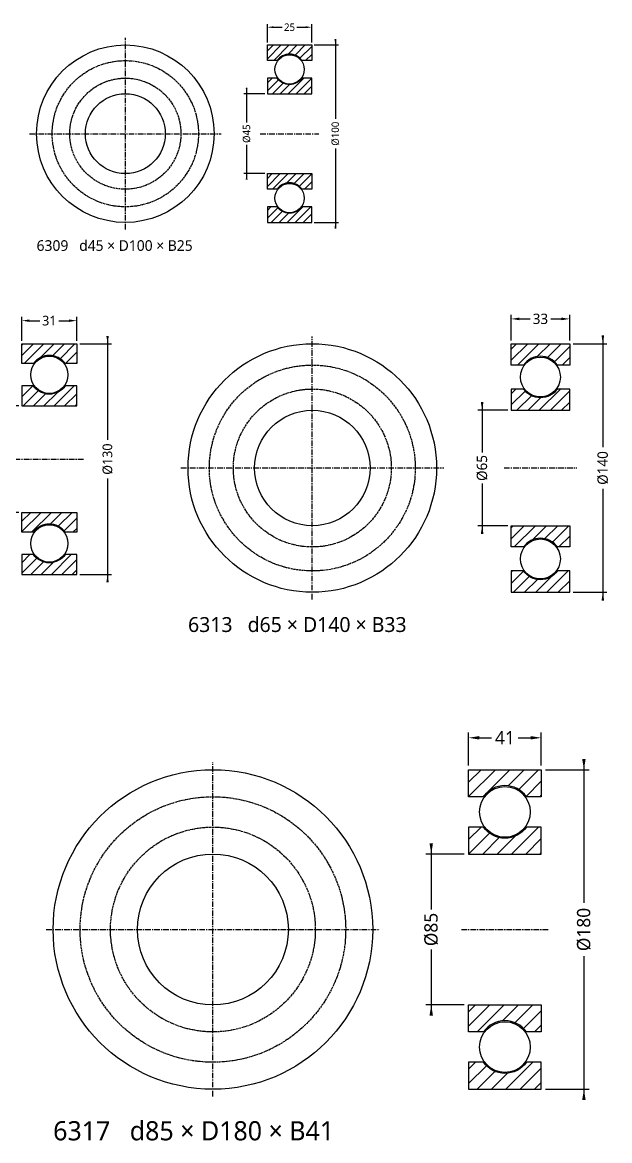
# Model space of a CAD drawing. Header units: millimetres. Extents: x -4 to 1724, y -1412 to 2.
# Drawn here: x 639 to 969, y -726 to -96 of the extents above; entities that cross this region are included whole.
import ezdxf

# ---------------------------------------------------------------- set-up
doc = ezdxf.new("R2010")
doc.units = ezdxf.units.MM
doc.linetypes.add('CENTER', pattern=[5.08, 3.175, -0.635, 0.635, -0.635])
doc.linetypes.add('DASHED', pattern=[1.524, 1.27, -0.254])
for name, color, linetype in [('문자', 7, 'CONTINUOUS'), ('숨은선', 3, 'DASHED'), ('외형선', 7, 'CONTINUOUS'), ('중심선', 1, 'CENTER'), ('치수', 4, 'CONTINUOUS'), ('해칭', 8, 'CONTINUOUS')]:
    doc.layers.add(name, color=color, linetype=linetype)
doc.styles.add('CH_KOR', font='malgun.ttf')
doc.dimstyles.new('CH_DIM', dxfattribs={"dimtxt": 2.5, "dimasz": 2, "dimexe": 1, "dimexo": 0.8, "dimgap": 0.8, "dimtad": 1, "dimdec": 0, "dimtxsty": 'CH_KOR', "dimcen": 2.5, "dimclrd": 4, "dimclre": 4, "dimclrt": 4, "dimazin": 3, "dimtfac": 1, "dimtmove": 0, "dimatfit": 3})

# ---------------------------------------------------------------- blocks, each defined once
blk = doc.blocks.new('_CLOSEDFILLED')
at = {"color": 0, "linetype": 'BYBLOCK'}
blk.add_solid([(-1, 0.16), (0, 0), (-1, -0.16)], dxfattribs=at)
blk = doc.blocks.new('*D28')
at = {"color": 4}
for p, q in [((118.33, 53.33), (118.33, 8.33)), ((106.33, 50), (120, 50)), ((118.33, -8.33), (118.33, -53.33)), ((106.33, -50), (120, -50))]:
    blk.add_line(p, q, dxfattribs=at)
at = {"layer": 'Defpoints'}
for p in [(105, 50), (118.33, 50), (105, -50)]:
    blk.add_point(p, dxfattribs=at)
at = {"layer": '치수', "color": 4, "xscale": 3.3333333333333335, "yscale": 3.3333333333333335}
for p, rotation in [((118.33, 50), 270), ((118.33, -50), 90)]:
    blk.add_blockref('_CLOSEDFILLED', p, dxfattribs=dict(at, rotation=rotation))
at = {"layer": '치수', "color": 4, "insert": (118.33, 0), "char_height": 4.167, "attachment_point": 5, "rotation": 90, "style": 'CH_KOR'}
blk.add_mtext('Ø100', dxfattribs=at)
blk = doc.blocks.new('*D29')
at = {"color": 4}
for p, q in [((68.33, 25.83), (68.33, 6.25)), ((78.67, 22.5), (66.67, 22.5)), ((68.33, -6.25), (68.33, -25.83)), ((78.67, -22.5), (66.67, -22.5))]:
    blk.add_line(p, q, dxfattribs=at)
at = {"layer": 'Defpoints'}
for p in [(68.33, 22.5), (80, 22.5), (80, -22.5)]:
    blk.add_point(p, dxfattribs=at)
at = {"layer": '치수', "color": 4, "xscale": 3.3333333333333335, "yscale": 3.3333333333333335}
for p, rotation in [((68.33, 22.5), 270), ((68.33, -22.5), 90)]:
    blk.add_blockref('_CLOSEDFILLED', p, dxfattribs=dict(at, rotation=rotation))
at = {"layer": '치수', "color": 4, "insert": (68.33, 0), "char_height": 4.167, "attachment_point": 5, "rotation": 90, "style": 'CH_KOR'}
blk.add_mtext('Ø45', dxfattribs=at)
blk = doc.blocks.new('*D30')
at = {"color": 4}
for p, q in [((80, 51.33), (80, 61.67)), ((83.33, 60), (88.33, 60)), ((96.67, 60), (101.67, 60)), ((105, 51.33), (105, 61.67))]:
    blk.add_line(p, q, dxfattribs=at)
at = {"layer": 'Defpoints'}
for p in [(80, 60), (80, 50), (105, 50)]:
    blk.add_point(p, dxfattribs=at)
at = {"layer": '치수', "color": 4, "xscale": 3.3333333333333335, "yscale": 3.3333333333333335, "rotation": 180}
blk.add_blockref('_CLOSEDFILLED', (80, 60), dxfattribs=at)
at = {"layer": '치수', "color": 4, "xscale": 3.3333333333333335, "yscale": 3.3333333333333335}
blk.add_blockref('_CLOSEDFILLED', (105, 60), dxfattribs=at)
at = {"layer": '치수', "color": 4, "insert": (92.5, 60), "char_height": 4.167, "attachment_point": 5, "style": 'CH_KOR'}
blk.add_mtext('25', dxfattribs=at)
blk = doc.blocks.new('*D37')
at = {"color": 4}
for p, q in [((152.33, 69.33), (152.33, 10.83)), ((136.73, 65), (154.5, 65)), ((152.33, -10.83), (152.33, -69.33)), ((136.73, -65), (154.5, -65))]:
    blk.add_line(p, q, dxfattribs=at)
at = {"layer": 'Defpoints'}
for p in [(135, 65), (152.33, 65), (135, -65)]:
    blk.add_point(p, dxfattribs=at)
at = {"layer": '치수', "color": 4, "xscale": 4.333333333333333, "yscale": 4.333333333333333}
for p, rotation in [((152.33, 65), 270), ((152.33, -65), 90)]:
    blk.add_blockref('_CLOSEDFILLED', p, dxfattribs=dict(at, rotation=rotation))
at = {"layer": '치수', "color": 4, "insert": (152.33, 0), "char_height": 5.417, "attachment_point": 5, "rotation": 90, "style": 'CH_KOR'}
blk.add_mtext('Ø130', dxfattribs=at)
blk = doc.blocks.new('*D38')
at = {"color": 4}
for p, q in [((88.83, 34.33), (88.83, 8.13)), ((102.27, 30), (86.67, 30)), ((88.83, -8.12), (88.83, -34.33)), ((102.27, -30), (86.67, -30))]:
    blk.add_line(p, q, dxfattribs=at)
at = {"layer": 'Defpoints'}
for p in [(88.83, 30), (104, 30), (104, -30)]:
    blk.add_point(p, dxfattribs=at)
at = {"layer": '치수', "color": 4, "xscale": 4.333333333333333, "yscale": 4.333333333333333}
for p, rotation in [((88.83, 30), 270), ((88.83, -30), 90)]:
    blk.add_blockref('_CLOSEDFILLED', p, dxfattribs=dict(at, rotation=rotation))
at = {"layer": '치수', "color": 4, "insert": (88.83, 0), "char_height": 5.417, "attachment_point": 5, "rotation": 90, "style": 'CH_KOR'}
blk.add_mtext('Ø60', dxfattribs=at)
blk = doc.blocks.new('*D39')
at = {"color": 4}
for p, q in [((104, 66.73), (104, 80.17)), ((108.33, 78), (114.08, 78)), ((124.92, 78), (130.67, 78)), ((135, 66.73), (135, 80.17))]:
    blk.add_line(p, q, dxfattribs=at)
at = {"layer": 'Defpoints'}
for p in [(104, 78), (104, 65), (135, 65)]:
    blk.add_point(p, dxfattribs=at)
at = {"layer": '치수', "color": 4, "xscale": 4.333333333333333, "yscale": 4.333333333333333, "rotation": 180}
blk.add_blockref('_CLOSEDFILLED', (104, 78), dxfattribs=at)
at = {"layer": '치수', "color": 4, "xscale": 4.333333333333333, "yscale": 4.333333333333333}
blk.add_blockref('_CLOSEDFILLED', (135, 78), dxfattribs=at)
at = {"layer": '치수', "color": 4, "insert": (119.5, 78), "char_height": 5.417, "attachment_point": 5, "style": 'CH_KOR'}
blk.add_mtext('31', dxfattribs=at)
blk = doc.blocks.new('*D40')
at = {"color": 4}
for p, q in [((146.87, 70), (166, 70)), ((163.67, 74.67), (163.67, 11.67)), ((163.67, -11.67), (163.67, -74.67)), ((146.87, -70), (166, -70))]:
    blk.add_line(p, q, dxfattribs=at)
at = {"layer": 'Defpoints'}
for p in [(145, 70), (163.67, 70), (145, -70)]:
    blk.add_point(p, dxfattribs=at)
at = {"layer": '치수', "color": 4, "xscale": 4.666666666666667, "yscale": 4.666666666666667}
for p, rotation in [((163.67, 70), 270), ((163.67, -70), 90)]:
    blk.add_blockref('_CLOSEDFILLED', p, dxfattribs=dict(at, rotation=rotation))
at = {"layer": '치수', "color": 4, "insert": (163.67, 0), "char_height": 5.833, "attachment_point": 5, "rotation": 90, "style": 'CH_KOR'}
blk.add_mtext('Ø140', dxfattribs=at)
blk = doc.blocks.new('*D41')
at = {"color": 4}
for p, q in [((110.13, 32.5), (93.33, 32.5)), ((95.67, 37.17), (95.67, 8.75)), ((95.67, -8.75), (95.67, -37.17)), ((110.13, -32.5), (93.33, -32.5))]:
    blk.add_line(p, q, dxfattribs=at)
at = {"layer": 'Defpoints'}
for p in [(95.67, 32.5), (112, 32.5), (112, -32.5)]:
    blk.add_point(p, dxfattribs=at)
at = {"layer": '치수', "color": 4, "xscale": 4.666666666666667, "yscale": 4.666666666666667}
for p, rotation in [((95.67, 32.5), 270), ((95.67, -32.5), 90)]:
    blk.add_blockref('_CLOSEDFILLED', p, dxfattribs=dict(at, rotation=rotation))
at = {"layer": '치수', "color": 4, "insert": (95.67, 0), "char_height": 5.833, "attachment_point": 5, "rotation": 90, "style": 'CH_KOR'}
blk.add_mtext('Ø65', dxfattribs=at)
blk = doc.blocks.new('*D42')
at = {"color": 4}
for p, q in [((112, 71.87), (112, 86.33)), ((116.67, 84), (122.67, 84)), ((134.33, 84), (140.33, 84)), ((145, 71.87), (145, 86.33))]:
    blk.add_line(p, q, dxfattribs=at)
at = {"layer": 'Defpoints'}
for p in [(112, 84), (112, 70), (145, 70)]:
    blk.add_point(p, dxfattribs=at)
at = {"layer": '치수', "color": 4, "xscale": 4.666666666666667, "yscale": 4.666666666666667, "rotation": 180}
blk.add_blockref('_CLOSEDFILLED', (112, 84), dxfattribs=at)
at = {"layer": '치수', "color": 4, "xscale": 4.666666666666667, "yscale": 4.666666666666667}
blk.add_blockref('_CLOSEDFILLED', (145, 84), dxfattribs=at)
at = {"layer": '치수', "color": 4, "insert": (128.5, 84), "char_height": 5.833, "attachment_point": 5, "style": 'CH_KOR'}
blk.add_mtext('33', dxfattribs=at)
blk = doc.blocks.new('*D52')
at = {"color": 4}
for p, q in [((209, 96), (209, 15)), ((187.4, 90), (212, 90)), ((209, -15), (209, -96)), ((187.4, -90), (212, -90))]:
    blk.add_line(p, q, dxfattribs=at)
at = {"layer": 'Defpoints'}
for p in [(185, 90), (209, 90), (185, -90)]:
    blk.add_point(p, dxfattribs=at)
at = {"layer": '치수', "color": 4, "xscale": 6, "yscale": 6}
for p, rotation in [((209, 90), 270), ((209, -90), 90)]:
    blk.add_blockref('_CLOSEDFILLED', p, dxfattribs=dict(at, rotation=rotation))
at = {"layer": '치수', "color": 4, "insert": (209, 0), "char_height": 7.5, "attachment_point": 5, "rotation": 90, "style": 'CH_KOR'}
blk.add_mtext('Ø180', dxfattribs=at)
blk = doc.blocks.new('*D53')
at = {"color": 4}
for p, q in [((123, 48.5), (123, 11.25)), ((141.6, 42.5), (120, 42.5)), ((123, -11.25), (123, -48.5)), ((141.6, -42.5), (120, -42.5))]:
    blk.add_line(p, q, dxfattribs=at)
at = {"layer": 'Defpoints'}
for p in [(123, 42.5), (144, 42.5), (144, -42.5)]:
    blk.add_point(p, dxfattribs=at)
at = {"layer": '치수', "color": 4, "xscale": 6, "yscale": 6}
for p, rotation in [((123, 42.5), 270), ((123, -42.5), 90)]:
    blk.add_blockref('_CLOSEDFILLED', p, dxfattribs=dict(at, rotation=rotation))
at = {"layer": '치수', "color": 4, "insert": (123, 0), "char_height": 7.5, "attachment_point": 5, "rotation": 90, "style": 'CH_KOR'}
blk.add_mtext('Ø85', dxfattribs=at)
blk = doc.blocks.new('*D54')
at = {"color": 4}
for p, q in [((144, 92.4), (144, 111)), ((150, 108), (157, 108)), ((172, 108), (179, 108)), ((185, 92.4), (185, 111))]:
    blk.add_line(p, q, dxfattribs=at)
at = {"layer": 'Defpoints'}
for p in [(144, 108), (144, 90), (185, 90)]:
    blk.add_point(p, dxfattribs=at)
at = {"layer": '치수', "color": 4, "xscale": 6, "yscale": 6, "rotation": 180}
blk.add_blockref('_CLOSEDFILLED', (144, 108), dxfattribs=at)
at = {"layer": '치수', "color": 4, "xscale": 6, "yscale": 6}
blk.add_blockref('_CLOSEDFILLED', (185, 108), dxfattribs=at)
at = {"layer": '치수', "color": 4, "insert": (164.5, 108), "char_height": 7.5, "attachment_point": 5, "style": 'CH_KOR'}
blk.add_mtext('41', dxfattribs=at)
blk = doc.blocks.new('BRG_6309')
at = {"layer": '해칭'}
h = blk.add_hatch(dxfattribs=at)
h.set_pattern_fill('ANSI31')
h.paths.add_polyline_path([(80, 50), (105, 50), (105, 41.2), (99.51, 41.2, 0.51797), (85.49, 41.2), (80, 41.2)])
h = blk.add_hatch(dxfattribs=at)
h.set_pattern_fill('ANSI31')
h.paths.add_polyline_path([(80, 22.5), (105, 22.5), (105, 31.3), (99.51, 31.3, -0.51797), (85.49, 31.3), (80, 31.3)])
h = blk.add_hatch(dxfattribs=at)
h.set_pattern_fill('ANSI31')
h.paths.add_polyline_path([(80, -22.5), (105, -22.5), (105, -31.3), (99.51, -31.3, 0.51797), (85.49, -31.3), (80, -31.3)])
h = blk.add_hatch(dxfattribs=at)
h.set_pattern_fill('ANSI31')
h.paths.add_polyline_path([(80, -50), (105, -50), (105, -41.2), (99.51, -41.2, -0.51797), (85.49, -41.2), (80, -41.2)])
at = {"layer": '숨은선'}
for radius in [41.2, 31.3]:
    blk.add_circle((0, 0), radius, dxfattribs=at)
at = {"layer": '외형선'}
for points in [[(80, 50), (105, 50), (105, 41.2), (99.51, 41.2, 0.51797), (85.49, 41.2), (80, 41.2)], [(80, 22.5), (105, 22.5), (105, 31.3), (99.51, 31.3, -0.51797), (85.49, 31.3), (80, 31.3)], [(80, -22.5), (105, -22.5), (105, -31.3), (99.51, -31.3, 0.51797), (85.49, -31.3), (80, -31.3)], [(80, -50), (105, -50), (105, -41.2), (99.51, -41.2, -0.51797), (85.49, -41.2), (80, -41.2)]]:
    blk.add_lwpolyline(points, format="xyb", close=True, dxfattribs=at)
for centre, radius in [((0, 0), 50), ((92.5, 36.25), 8.25), ((0, 0), 22.5), ((92.5, -36.25), 8.25)]:
    blk.add_circle(centre, radius, dxfattribs=at)
at = {"layer": '중심선'}
for p, q in [((0, -54), (0, 54)), ((-54, 0), (54, 0)), ((76, 0), (109, 0))]:
    blk.add_line(p, q, dxfattribs=at)
at = {"layer": '문자', "style": 'CH_KOR'}
blk.add_text('6309   d45 × D100 × B25', height=6, dxfattribs=at).set_placement((-50, -66))
at = {"layer": '치수'}
dim = blk.add_linear_dim(base=(80, 60), p1=(80, 50), p2=(105, 50), dimstyle='CH_DIM', override={"dimscale": 1.666667}, dxfattribs=at)
dim.commit()
dim.dimension.update_dxf_attribs({"geometry": '*D30', "text_midpoint": (92.5, 60)})
for base, p1, p2, text, picture, middle in [((118.33, 50), (105, 50), (105, -50), 'Ø100', '*D28', (118.33, 0)), ((68.33, 22.5), (80, 22.5), (80, -22.5), 'Ø45', '*D29', (68.33, 0))]:
    dim = blk.add_linear_dim(base=base, p1=p1, p2=p2, angle=90, text=text, dimstyle='CH_DIM', override={"dimscale": 1.666667}, dxfattribs=at)
    dim.commit()
    dim.dimension.update_dxf_attribs({"geometry": picture, "text_midpoint": middle})
blk = doc.blocks.new('BRG_6312')
at = {"layer": '해칭'}
h = blk.add_hatch(dxfattribs=at)
h.set_pattern_fill('ANSI31', scale=1.3)
h.paths.add_polyline_path([(104, 65), (135, 65), (135, 53.8), (128.42, 53.8, 0.51797), (110.58, 53.8), (104, 53.8)])
h = blk.add_hatch(dxfattribs=at)
h.set_pattern_fill('ANSI31', scale=1.3)
h.paths.add_polyline_path([(104, 30), (135, 30), (135, 41.2), (128.42, 41.2, -0.51797), (110.58, 41.2), (104, 41.2)])
h = blk.add_hatch(dxfattribs=at)
h.set_pattern_fill('ANSI31', scale=1.3)
h.paths.add_polyline_path([(104, -30), (135, -30), (135, -41.2), (128.42, -41.2, 0.51797), (110.58, -41.2), (104, -41.2)])
h = blk.add_hatch(dxfattribs=at)
h.set_pattern_fill('ANSI31', scale=1.3)
h.paths.add_polyline_path([(104, -65), (135, -65), (135, -53.8), (128.42, -53.8, -0.51797), (110.58, -53.8), (104, -53.8)])
at = {"layer": '숨은선'}
for radius in [53.8, 41.2]:
    blk.add_circle((0, 0), radius, dxfattribs=at)
at = {"layer": '외형선'}
for points in [[(104, 65), (135, 65), (135, 53.8), (128.42, 53.8, 0.51797), (110.58, 53.8), (104, 53.8)], [(104, 30), (135, 30), (135, 41.2), (128.42, 41.2, -0.51797), (110.58, 41.2), (104, 41.2)], [(104, -30), (135, -30), (135, -41.2), (128.42, -41.2, 0.51797), (110.58, -41.2), (104, -41.2)], [(104, -65), (135, -65), (135, -53.8), (128.42, -53.8, -0.51797), (110.58, -53.8), (104, -53.8)]]:
    blk.add_lwpolyline(points, format="xyb", close=True, dxfattribs=at)
for centre, radius in [((0, 0), 65), ((119.5, 47.5), 10.5), ((0, 0), 30), ((119.5, -47.5), 10.5)]:
    blk.add_circle(centre, radius, dxfattribs=at)
at = {"layer": '중심선'}
for p, q in [((0, -69), (0, 69)), ((-69, 0), (69, 0)), ((100, 0), (139, 0))]:
    blk.add_line(p, q, dxfattribs=at)
at = {"layer": '문자', "style": 'CH_KOR'}
blk.add_text('6312   d60 × D130 × B31', height=7.8, dxfattribs=at).set_placement((-65, -85.8))
at = {"layer": '치수'}
dim = blk.add_linear_dim(base=(104, 78), p1=(104, 65), p2=(135, 65), dimstyle='CH_DIM', override={"dimscale": 2.166667}, dxfattribs=at)
dim.commit()
dim.dimension.update_dxf_attribs({"geometry": '*D39', "text_midpoint": (119.5, 78)})
for base, p1, p2, text, picture, middle in [((152.33, 65), (135, 65), (135, -65), 'Ø130', '*D37', (152.33, 0)), ((88.83, 30), (104, 30), (104, -30), 'Ø60', '*D38', (88.83, 0))]:
    dim = blk.add_linear_dim(base=base, p1=p1, p2=p2, angle=90, text=text, dimstyle='CH_DIM', override={"dimscale": 2.166667}, dxfattribs=at)
    dim.commit()
    dim.dimension.update_dxf_attribs({"geometry": picture, "text_midpoint": middle})
blk = doc.blocks.new('BRG_6313')
at = {"layer": '해칭'}
h = blk.add_hatch(dxfattribs=at)
h.set_pattern_fill('ANSI31', scale=1.4)
h.paths.add_polyline_path([(112, 70), (145, 70), (145, 58), (138.06, 58, 0.51797), (118.94, 58), (112, 58)])
h = blk.add_hatch(dxfattribs=at)
h.set_pattern_fill('ANSI31', scale=1.4)
h.paths.add_polyline_path([(112, 32.5), (145, 32.5), (145, 44.5), (138.06, 44.5, -0.51797), (118.94, 44.5), (112, 44.5)])
h = blk.add_hatch(dxfattribs=at)
h.set_pattern_fill('ANSI31', scale=1.4)
h.paths.add_polyline_path([(112, -32.5), (145, -32.5), (145, -44.5), (138.06, -44.5, 0.51797), (118.94, -44.5), (112, -44.5)])
h = blk.add_hatch(dxfattribs=at)
h.set_pattern_fill('ANSI31', scale=1.4)
h.paths.add_polyline_path([(112, -70), (145, -70), (145, -58), (138.06, -58, -0.51797), (118.94, -58), (112, -58)])
at = {"layer": '숨은선'}
for radius in [58, 44.5]:
    blk.add_circle((0, 0), radius, dxfattribs=at)
at = {"layer": '외형선'}
for points in [[(112, 70), (145, 70), (145, 58), (138.06, 58, 0.51797), (118.94, 58), (112, 58)], [(112, 32.5), (145, 32.5), (145, 44.5), (138.06, 44.5, -0.51797), (118.94, 44.5), (112, 44.5)], [(112, -32.5), (145, -32.5), (145, -44.5), (138.06, -44.5, 0.51797), (118.94, -44.5), (112, -44.5)], [(112, -70), (145, -70), (145, -58), (138.06, -58, -0.51797), (118.94, -58), (112, -58)]]:
    blk.add_lwpolyline(points, format="xyb", close=True, dxfattribs=at)
for centre, radius in [((0, 0), 70), ((128.5, 51.25), 11.25), ((0, 0), 32.5), ((128.5, -51.25), 11.25)]:
    blk.add_circle(centre, radius, dxfattribs=at)
at = {"layer": '중심선'}
for p, q in [((0, -74), (0, 74)), ((-74, 0), (74, 0)), ((108, 0), (149, 0))]:
    blk.add_line(p, q, dxfattribs=at)
at = {"layer": '문자', "style": 'CH_KOR'}
blk.add_text('6313   d65 × D140 × B33', height=8.4, dxfattribs=at).set_placement((-70, -92.4))
at = {"layer": '치수'}
dim = blk.add_linear_dim(base=(112, 84), p1=(112, 70), p2=(145, 70), dimstyle='CH_DIM', override={"dimscale": 2.333333}, dxfattribs=at)
dim.commit()
dim.dimension.update_dxf_attribs({"geometry": '*D42', "text_midpoint": (128.5, 84)})
for base, p1, p2, text, picture, middle in [((163.67, 70), (145, 70), (145, -70), 'Ø140', '*D40', (163.67, 0)), ((95.67, 32.5), (112, 32.5), (112, -32.5), 'Ø65', '*D41', (95.67, 0))]:
    dim = blk.add_linear_dim(base=base, p1=p1, p2=p2, angle=90, text=text, dimstyle='CH_DIM', override={"dimscale": 2.333333}, dxfattribs=at)
    dim.commit()
    dim.dimension.update_dxf_attribs({"geometry": picture, "text_midpoint": middle})
blk = doc.blocks.new('BRG_6317')
at = {"layer": '해칭'}
h = blk.add_hatch(dxfattribs=at)
h.set_pattern_fill('ANSI31', scale=1.8)
h.paths.add_polyline_path([(144, 90), (185, 90), (185, 74.8), (176.6, 74.8, 0.51797), (152.4, 74.8), (144, 74.8)])
h = blk.add_hatch(dxfattribs=at)
h.set_pattern_fill('ANSI31', scale=1.8)
h.paths.add_polyline_path([(144, 42.5), (185, 42.5), (185, 57.7), (176.6, 57.7, -0.51797), (152.4, 57.7), (144, 57.7)])
h = blk.add_hatch(dxfattribs=at)
h.set_pattern_fill('ANSI31', scale=1.8)
h.paths.add_polyline_path([(144, -42.5), (185, -42.5), (185, -57.7), (176.6, -57.7, 0.51797), (152.4, -57.7), (144, -57.7)])
h = blk.add_hatch(dxfattribs=at)
h.set_pattern_fill('ANSI31', scale=1.8)
h.paths.add_polyline_path([(144, -90), (185, -90), (185, -74.8), (176.6, -74.8, -0.51797), (152.4, -74.8), (144, -74.8)])
at = {"layer": '숨은선'}
for radius in [74.8, 57.7]:
    blk.add_circle((0, 0), radius, dxfattribs=at)
at = {"layer": '외형선'}
for points in [[(144, 90), (185, 90), (185, 74.8), (176.6, 74.8, 0.51797), (152.4, 74.8), (144, 74.8)], [(144, 42.5), (185, 42.5), (185, 57.7), (176.6, 57.7, -0.51797), (152.4, 57.7), (144, 57.7)], [(144, -42.5), (185, -42.5), (185, -57.7), (176.6, -57.7, 0.51797), (152.4, -57.7), (144, -57.7)], [(144, -90), (185, -90), (185, -74.8), (176.6, -74.8, -0.51797), (152.4, -74.8), (144, -74.8)]]:
    blk.add_lwpolyline(points, format="xyb", close=True, dxfattribs=at)
for centre, radius in [((0, 0), 90), ((164.5, 66.25), 14.25), ((0, 0), 42.5), ((164.5, -66.25), 14.25)]:
    blk.add_circle(centre, radius, dxfattribs=at)
at = {"layer": '중심선'}
for p, q in [((0, -94), (0, 94)), ((-94, 0), (94, 0)), ((140, 0), (189, 0))]:
    blk.add_line(p, q, dxfattribs=at)
at = {"layer": '문자', "style": 'CH_KOR'}
blk.add_text('6317   d85 × D180 × B41', height=10.8, dxfattribs=at).set_placement((-90, -118.8))
at = {"layer": '치수'}
dim = blk.add_linear_dim(base=(144, 108), p1=(144, 90), p2=(185, 90), dimstyle='CH_DIM', override={"dimscale": 3}, dxfattribs=at)
dim.commit()
dim.dimension.update_dxf_attribs({"geometry": '*D54', "text_midpoint": (164.5, 108)})
for base, p1, p2, text, picture, middle in [((209, 90), (185, 90), (185, -90), 'Ø180', '*D52', (209, 0)), ((123, 42.5), (144, 42.5), (144, -42.5), 'Ø85', '*D53', (123, 0))]:
    dim = blk.add_linear_dim(base=base, p1=p1, p2=p2, angle=90, text=text, dimstyle='CH_DIM', override={"dimscale": 3}, dxfattribs=at)
    dim.commit()
    dim.dimension.update_dxf_attribs({"geometry": picture, "text_midpoint": middle})

msp = doc.modelspace()

# ---------------------------------------------------------------- block references
for name, p in [('BRG_6309', (696.67, -159)), ('BRG_6312', (534.33, -342.33)), ('BRG_6313', (802, -347.33)), ('BRG_6317', (746, -607.33))]:
    msp.add_blockref(name, p)

doc.saveas('drawing.dxf')
